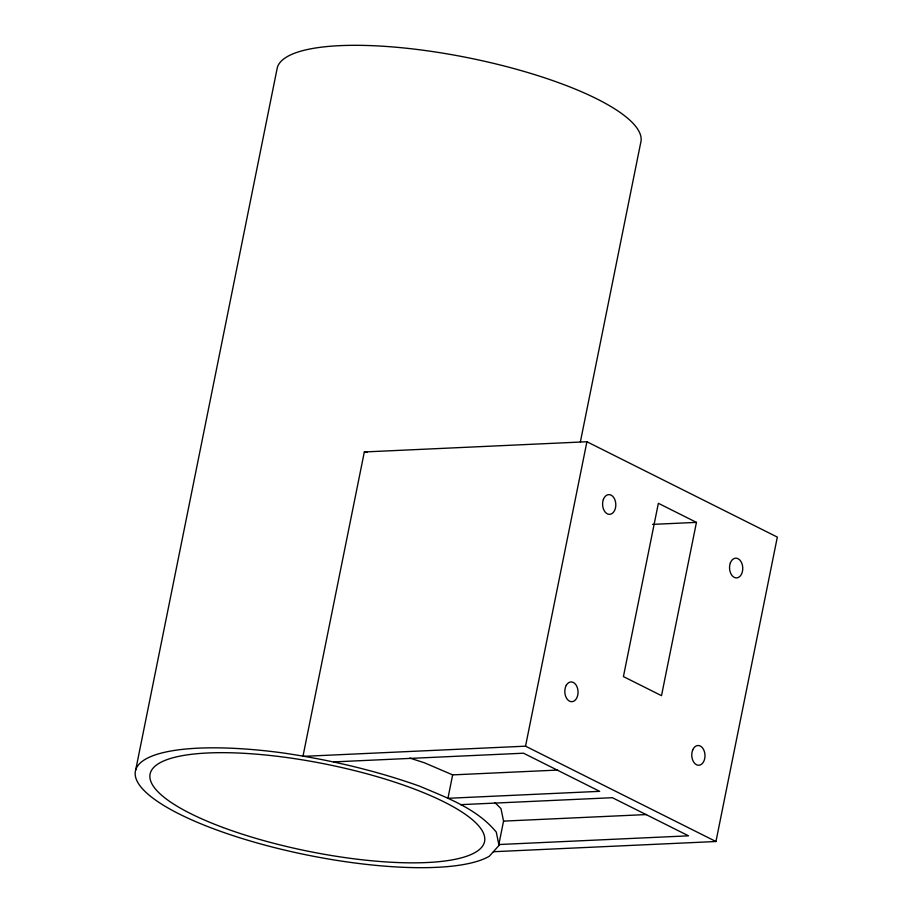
<?xml version="1.0" encoding="UTF-8"?>
<svg xmlns="http://www.w3.org/2000/svg" width="913" height="913" viewBox="0 0 913 913"><rect width="100%" height="100%" fill="white"/><g stroke="black" fill="none" stroke-linecap="round" stroke-linejoin="round"><path stroke-width="1.37" d="M135.672 770.093L277.324 67.573A185.567 48.343 11.4 0 1 472.352 58.626A185.567 48.343 11.4 0 1 640.664 142.907L580.394 441.824M364.333 451.958L302.956 756.375L525.534 746.172L715.952 841.512L777.328 537.095L586.911 441.744L364.333 451.958L367.106 452.437M557.603 770.07L452.654 774.886L447.929 798.304L599.681 791.343L523.514 753.202L333.793 761.899M495.029 802.653L500.997 808.656L503.554 821.118L498.829 844.536L688.539 835.829L612.372 797.7L460.631 804.661M525.534 746.172L586.911 441.744M696.448 522.373L661.503 695.66L623.419 676.59L658.364 503.303L696.448 522.373L652.59 524.382M503.554 821.118L646.541 814.556M493.374 851.726L715.952 841.512M409.869 758.087L424.465 762.812L452.654 774.886M499.012 845.427L489.357 856.2A185.567 48.343 11.4 0 1 179.427 814.088A185.567 48.343 11.4 0 1 283.224 752.985C329.661 759.81 375.505 770.458 419.752 786.23C447.062 797.848 476.791 808.473 496.273 832.074L499.012 845.427M223.194 827.555A170.594 44.44 11.4 0 0 484.346 842.379A170.594 44.44 11.4 0 0 244.467 753.339A170.594 44.44 11.4 0 0 223.194 827.555M603.367 499.479A9.895 6.619 87.4 0 0 609.416 514.361A9.895 6.619 87.4 0 0 614.826 499.571A9.895 6.619 87.4 0 0 603.367 499.479M730.366 562.899A9.895 6.619 87.4 0 0 736.255 577.918A9.895 6.619 87.4 0 0 741.835 563.287A9.895 6.619 87.4 0 0 730.366 562.899M566.288 685.286A9.895 6.619 87.4 0 0 570.385 701.515A9.895 6.619 87.4 0 0 577.621 688.619A9.895 6.619 87.4 0 0 566.288 685.286M692.739 749.87A9.895 6.619 87.4 0 0 698.194 765.242A9.895 6.619 87.4 0 0 704.208 751A9.895 6.619 87.4 0 0 692.739 749.87"/></g></svg>
